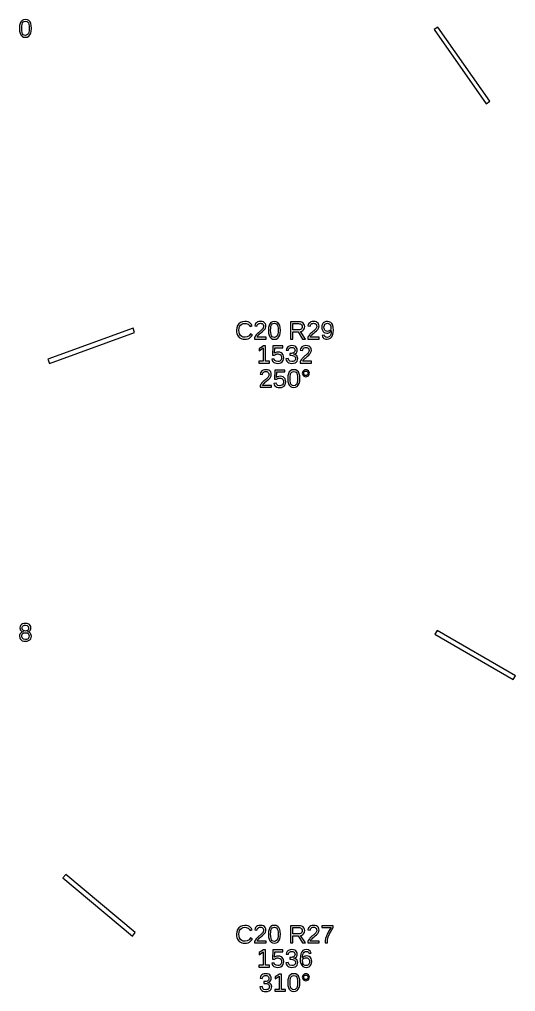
# Model space of a CAD drawing. Extents: x 194 to 2890, y 45 to 1503.
# Drawn here: x 2086.1 to 2250.4, y 1156 to 1478 of the extents above; entities that cross this region are included whole.
import ezdxf

# ---------------------------------------------------------------- set-up
doc = ezdxf.new("R2010")
doc.units = 0
doc.layers.get('0').update_dxf_attribs({"linetype": 'CONTINUOUS'})

msp = doc.modelspace()

# ---------------------------------------------------------------- linework, layer by layer
for points in [[(2088.72, 1472.13), (2089.22, 1472.39), (2089.61, 1472.81), (2089.89, 1473.39), (2090.06, 1474.12), (2090.12, 1475), (2090.07, 1475.89), (2089.9, 1476.63), (2089.64, 1477.21), (2089.26, 1477.62), (2088.76, 1477.87), (2088.14, 1477.95), (2087.51, 1477.87), (2087, 1477.62), (2086.62, 1477.21), (2086.35, 1476.64), (2086.19, 1475.9), (2086.14, 1475), (2086.19, 1474.11), (2086.36, 1473.38), (2086.63, 1472.8), (2087.02, 1472.38), (2087.51, 1472.13), (2088.12, 1472.05)], [(2087.73, 1472.71), (2087.41, 1472.9), (2087.18, 1473.21), (2087.01, 1473.66), (2086.91, 1474.26), (2086.88, 1475), (2086.91, 1475.76), (2087.01, 1476.36), (2087.17, 1476.81), (2087.41, 1477.11), (2087.73, 1477.29), (2088.14, 1477.36), (2088.54, 1477.29), (2088.86, 1477.11), (2089.09, 1476.8), (2089.25, 1476.35), (2089.34, 1475.75), (2089.37, 1475), (2089.34, 1474.27), (2089.24, 1473.68), (2089.07, 1473.23), (2088.83, 1472.91), (2088.52, 1472.71), (2088.13, 1472.65)], [(2241.82, 1450.86), (2224.61, 1475.43), (2223.39, 1474.57), (2240.59, 1450)], [(2161.31, 1372.09), (2161.81, 1372.22), (2162.26, 1372.44), (2162.66, 1372.73), (2162.99, 1373.11), (2163.26, 1373.56), (2162.62, 1373.88), (2162.15, 1373.22), (2161.55, 1372.82), (2160.81, 1372.69), (2160.23, 1372.76), (2159.73, 1372.97), (2159.32, 1373.33), (2159.01, 1373.8), (2158.83, 1374.37), (2158.77, 1375.02), (2158.83, 1375.68), (2159, 1376.24), (2159.3, 1376.7), (2159.7, 1377.04), (2160.19, 1377.25), (2160.78, 1377.32), (2161.16, 1377.29), (2161.51, 1377.2), (2161.83, 1377.05), (2162.09, 1376.85), (2162.31, 1376.59), (2162.47, 1376.29), (2163.2, 1376.53), (2162.97, 1376.96), (2162.67, 1377.31), (2162.3, 1377.59), (2161.86, 1377.79), (2161.35, 1377.91), (2160.77, 1377.95), (2159.96, 1377.86), (2159.28, 1377.6), (2158.72, 1377.17), (2158.31, 1376.59), (2158.06, 1375.87), (2157.98, 1375.02), (2158.02, 1374.44), (2158.13, 1373.91), (2158.31, 1373.44), (2158.56, 1373.03), (2158.89, 1372.68), (2159.27, 1372.41), (2159.72, 1372.21), (2160.22, 1372.09), (2160.77, 1372.05)], [(2167.79, 1372.75), (2164.8, 1372.75), (2164.9, 1372.95), (2165.03, 1373.14), (2165.2, 1373.35), (2165.4, 1373.56), (2165.65, 1373.79), (2165.94, 1374.04), (2166.45, 1374.46), (2166.83, 1374.8), (2167.09, 1375.06), (2167.28, 1375.28), (2167.43, 1375.5), (2167.55, 1375.72), (2167.63, 1375.94), (2167.68, 1376.16), (2167.7, 1376.38), (2167.65, 1376.84), (2167.49, 1377.23), (2167.23, 1377.54), (2166.88, 1377.77), (2166.43, 1377.9), (2165.9, 1377.95), (2165.41, 1377.9), (2164.98, 1377.77), (2164.61, 1377.54), (2164.32, 1377.24), (2164.13, 1376.88), (2164.02, 1376.45), (2164.77, 1376.38), (2164.84, 1376.66), (2164.96, 1376.9), (2165.13, 1377.09), (2165.35, 1377.23), (2165.61, 1377.32), (2165.9, 1377.35), (2166.2, 1377.32), (2166.46, 1377.23), (2166.67, 1377.09), (2166.82, 1376.89), (2166.92, 1376.65), (2166.95, 1376.35), (2166.93, 1376.13), (2166.87, 1375.92), (2166.79, 1375.73), (2166.67, 1375.55), (2166.53, 1375.37), (2166.36, 1375.2), (2166.18, 1375.03), (2165.99, 1374.86), (2165.78, 1374.69), (2165.56, 1374.52), (2165.35, 1374.34), (2165.13, 1374.15), (2164.91, 1373.94), (2164.7, 1373.72), (2164.5, 1373.49), (2164.31, 1373.23), (2164.14, 1372.95), (2163.99, 1372.65), (2163.99, 1372.13), (2167.79, 1372.13)], [(2171.12, 1372.13), (2171.62, 1372.39), (2172.01, 1372.81), (2172.29, 1373.39), (2172.46, 1374.12), (2172.52, 1375), (2172.46, 1375.89), (2172.3, 1376.63), (2172.03, 1377.21), (2171.65, 1377.62), (2171.16, 1377.87), (2170.54, 1377.95), (2169.91, 1377.87), (2169.4, 1377.62), (2169.02, 1377.21), (2168.75, 1376.64), (2168.59, 1375.9), (2168.53, 1375), (2168.59, 1374.11), (2168.75, 1373.38), (2169.03, 1372.8), (2169.42, 1372.38), (2169.91, 1372.13), (2170.51, 1372.05)], [(2176.62, 1374.51), (2178.4, 1374.51), (2179.89, 1372.13), (2180.79, 1372.13), (2179.16, 1374.6), (2179.57, 1374.71), (2179.91, 1374.9), (2180.19, 1375.15), (2180.4, 1375.46), (2180.52, 1375.82), (2180.56, 1376.22), (2180.5, 1376.7), (2180.33, 1377.1), (2180.03, 1377.43), (2179.63, 1377.67), (2179.14, 1377.82), (2178.54, 1377.86), (2175.84, 1377.86), (2175.84, 1372.13), (2176.62, 1372.13)], [(2185.39, 1372.75), (2182.4, 1372.75), (2182.5, 1372.95), (2182.63, 1373.14), (2182.8, 1373.35), (2183, 1373.56), (2183.25, 1373.79), (2183.54, 1374.04), (2184.05, 1374.46), (2184.43, 1374.8), (2184.7, 1375.06), (2184.88, 1375.28), (2185.03, 1375.5), (2185.15, 1375.72), (2185.23, 1375.94), (2185.28, 1376.16), (2185.3, 1376.38), (2185.25, 1376.84), (2185.09, 1377.23), (2184.84, 1377.54), (2184.48, 1377.77), (2184.04, 1377.9), (2183.5, 1377.95), (2183.01, 1377.9), (2182.58, 1377.77), (2182.21, 1377.54), (2181.92, 1377.24), (2181.73, 1376.88), (2181.63, 1376.45), (2182.38, 1376.38), (2182.44, 1376.66), (2182.56, 1376.9), (2182.73, 1377.09), (2182.95, 1377.23), (2183.21, 1377.32), (2183.5, 1377.35), (2183.81, 1377.32), (2184.06, 1377.23), (2184.27, 1377.09), (2184.43, 1376.89), (2184.52, 1376.65), (2184.55, 1376.35), (2184.53, 1376.13), (2184.48, 1375.92), (2184.39, 1375.73), (2184.27, 1375.55), (2184.13, 1375.37), (2183.97, 1375.2), (2183.79, 1375.03), (2183.59, 1374.86), (2183.38, 1374.69), (2183.17, 1374.52), (2182.95, 1374.34), (2182.73, 1374.15), (2182.51, 1373.94), (2182.3, 1373.72), (2182.1, 1373.49), (2181.91, 1373.23), (2181.74, 1372.95), (2181.59, 1372.65), (2181.59, 1372.13), (2185.39, 1372.13)], [(2188.59, 1372.14), (2189.1, 1372.4), (2189.51, 1372.84), (2189.81, 1373.45), (2189.99, 1374.21), (2190.05, 1375.11), (2190, 1375.98), (2189.83, 1376.69), (2189.56, 1377.24), (2189.18, 1377.64), (2188.7, 1377.87), (2188.11, 1377.95), (2187.55, 1377.89), (2187.09, 1377.72), (2186.71, 1377.44), (2186.43, 1377.05), (2186.26, 1376.58), (2186.2, 1376.02), (2186.25, 1375.48), (2186.41, 1375.01), (2186.66, 1374.62), (2187.01, 1374.32), (2187.42, 1374.15), (2187.9, 1374.09), (2188.21, 1374.11), (2188.5, 1374.19), (2188.77, 1374.31), (2189.01, 1374.47), (2189.19, 1374.67), (2189.33, 1374.9), (2189.28, 1374.23), (2189.16, 1373.67), (2188.96, 1373.23), (2188.7, 1372.9), (2188.38, 1372.71), (2187.99, 1372.64), (2187.55, 1372.72), (2187.22, 1372.96), (2187.02, 1373.36), (2186.32, 1373.25), (2186.46, 1372.86), (2186.65, 1372.56), (2186.9, 1372.33), (2187.2, 1372.18), (2187.56, 1372.08), (2187.97, 1372.05)], [(2124.26, 1374.3), (2123.74, 1375.7), (2095.55, 1365.44), (2096.07, 1364.03)], [(2170.13, 1372.71), (2169.81, 1372.9), (2169.57, 1373.21), (2169.41, 1373.66), (2169.31, 1374.26), (2169.27, 1375), (2169.31, 1375.76), (2169.4, 1376.36), (2169.57, 1376.81), (2169.81, 1377.11), (2170.13, 1377.29), (2170.54, 1377.36), (2170.94, 1377.29), (2171.25, 1377.11), (2171.49, 1376.8), (2171.64, 1376.35), (2171.74, 1375.75), (2171.77, 1375), (2171.74, 1374.27), (2171.64, 1373.68), (2171.47, 1373.23), (2171.23, 1372.91), (2170.92, 1372.71), (2170.52, 1372.65)], [(2176.62, 1375.13), (2176.62, 1377.24), (2178.46, 1377.24), (2178.85, 1377.21), (2179.18, 1377.13), (2179.44, 1376.98), (2179.63, 1376.78), (2179.74, 1376.52), (2179.78, 1376.22), (2179.74, 1375.9), (2179.63, 1375.63), (2179.44, 1375.41), (2179.19, 1375.25), (2178.87, 1375.16), (2178.49, 1375.13)], [(2187.75, 1374.71), (2187.48, 1374.83), (2187.25, 1375.03), (2187.08, 1375.3), (2186.98, 1375.63), (2186.95, 1376.02), (2186.98, 1376.4), (2187.08, 1376.73), (2187.25, 1377), (2187.48, 1377.2), (2187.76, 1377.32), (2188.08, 1377.36), (2188.42, 1377.31), (2188.7, 1377.17), (2188.94, 1376.93), (2189.11, 1376.62), (2189.22, 1376.25), (2189.25, 1375.82), (2189.24, 1375.6), (2189.18, 1375.4), (2189.1, 1375.22), (2188.98, 1375.06), (2188.84, 1374.92), (2188.67, 1374.81), (2188.48, 1374.73), (2188.28, 1374.68), (2188.08, 1374.67)], [(2168.96, 1364.75), (2167.56, 1364.75), (2167.56, 1369.86), (2166.89, 1369.86), (2165.53, 1368.93), (2165.53, 1368.24), (2166.83, 1369.16), (2166.83, 1364.75), (2165.37, 1364.75), (2165.37, 1364.13), (2168.96, 1364.13)], [(2172.21, 1364.11), (2172.7, 1364.28), (2173.11, 1364.57), (2173.41, 1364.96), (2173.59, 1365.44), (2173.65, 1366), (2173.59, 1366.5), (2173.43, 1366.93), (2173.15, 1367.29), (2172.77, 1367.57), (2172.32, 1367.73), (2171.8, 1367.79), (2171.35, 1367.75), (2170.96, 1367.63), (2170.61, 1367.42), (2170.72, 1369.24), (2173.32, 1369.24), (2173.32, 1369.86), (2170.06, 1369.86), (2169.87, 1366.78), (2170.58, 1366.78), (2170.75, 1366.92), (2170.92, 1367.02), (2171.09, 1367.1), (2171.27, 1367.15), (2171.45, 1367.18), (2171.65, 1367.19), (2172, 1367.15), (2172.3, 1367.04), (2172.55, 1366.86), (2172.74, 1366.61), (2172.85, 1366.32), (2172.89, 1365.98), (2172.85, 1365.6), (2172.74, 1365.27), (2172.56, 1365), (2172.3, 1364.81), (2172, 1364.69), (2171.63, 1364.65), (2171.07, 1364.74), (2170.68, 1365.03), (2170.44, 1365.5), (2169.7, 1365.41), (2169.83, 1365.01), (2170.03, 1364.67), (2170.32, 1364.4), (2170.68, 1364.21), (2171.12, 1364.09), (2171.62, 1364.05)], [(2176.9, 1364.1), (2177.38, 1364.24), (2177.76, 1364.49), (2178.04, 1364.82), (2178.21, 1365.23), (2178.27, 1365.71), (2178.23, 1366.06), (2178.11, 1366.36), (2177.91, 1366.63), (2177.64, 1366.83), (2177.31, 1366.98), (2176.91, 1367.06), (2176.91, 1367.07), (2177.27, 1367.18), (2177.57, 1367.33), (2177.8, 1367.54), (2177.97, 1367.79), (2178.08, 1368.09), (2178.11, 1368.43), (2178.06, 1368.87), (2177.9, 1369.25), (2177.63, 1369.55), (2177.27, 1369.77), (2176.82, 1369.91), (2176.29, 1369.95), (2175.8, 1369.91), (2175.37, 1369.77), (2175, 1369.56), (2174.71, 1369.26), (2174.52, 1368.89), (2174.42, 1368.46), (2175.15, 1368.4), (2175.21, 1368.68), (2175.33, 1368.91), (2175.5, 1369.1), (2175.72, 1369.24), (2175.98, 1369.32), (2176.28, 1369.35), (2176.61, 1369.32), (2176.88, 1369.23), (2177.09, 1369.08), (2177.24, 1368.88), (2177.33, 1368.64), (2177.36, 1368.35), (2177.32, 1368.07), (2177.21, 1367.83), (2177.03, 1367.63), (2176.77, 1367.48), (2176.46, 1367.4), (2176.09, 1367.37), (2175.69, 1367.37), (2175.69, 1366.73), (2176.11, 1366.73), (2176.53, 1366.7), (2176.87, 1366.61), (2177.15, 1366.47), (2177.35, 1366.27), (2177.47, 1366.03), (2177.51, 1365.74), (2177.47, 1365.41), (2177.37, 1365.14), (2177.19, 1364.93), (2176.96, 1364.78), (2176.67, 1364.69), (2176.32, 1364.66), (2175.69, 1364.77), (2175.28, 1365.11), (2175.07, 1365.67), (2174.32, 1365.6), (2174.43, 1365.13), (2174.63, 1364.75), (2174.93, 1364.44), (2175.32, 1364.22), (2175.78, 1364.09), (2176.32, 1364.05)], [(2182.85, 1364.75), (2179.86, 1364.75), (2179.96, 1364.95), (2180.09, 1365.14), (2180.26, 1365.35), (2180.46, 1365.56), (2180.71, 1365.79), (2181, 1366.04), (2181.51, 1366.46), (2181.89, 1366.8), (2182.15, 1367.06), (2182.34, 1367.28), (2182.49, 1367.5), (2182.61, 1367.72), (2182.69, 1367.94), (2182.74, 1368.16), (2182.76, 1368.38), (2182.71, 1368.84), (2182.55, 1369.23), (2182.29, 1369.54), (2181.94, 1369.77), (2181.5, 1369.9), (2180.96, 1369.95), (2180.47, 1369.9), (2180.04, 1369.77), (2179.67, 1369.54), (2179.38, 1369.24), (2179.19, 1368.88), (2179.09, 1368.45), (2179.83, 1368.38), (2179.9, 1368.66), (2180.02, 1368.9), (2180.19, 1369.09), (2180.41, 1369.23), (2180.67, 1369.32), (2180.96, 1369.35), (2181.27, 1369.32), (2181.52, 1369.23), (2181.73, 1369.09), (2181.88, 1368.89), (2181.98, 1368.65), (2182.01, 1368.35), (2181.99, 1368.13), (2181.94, 1367.92), (2181.85, 1367.73), (2181.73, 1367.55), (2181.59, 1367.37), (2181.43, 1367.2), (2181.25, 1367.03), (2181.05, 1366.86), (2180.84, 1366.69), (2180.63, 1366.52), (2180.41, 1366.34), (2180.19, 1366.15), (2179.97, 1365.94), (2179.76, 1365.72), (2179.56, 1365.49), (2179.37, 1365.23), (2179.2, 1364.95), (2179.05, 1364.65), (2179.05, 1364.13), (2182.85, 1364.13)], [(2169.6, 1356.75), (2166.61, 1356.75), (2166.71, 1356.95), (2166.84, 1357.14), (2167.01, 1357.35), (2167.21, 1357.56), (2167.46, 1357.79), (2167.75, 1358.04), (2168.26, 1358.46), (2168.64, 1358.8), (2168.9, 1359.06), (2169.09, 1359.28), (2169.24, 1359.5), (2169.36, 1359.72), (2169.44, 1359.94), (2169.49, 1360.16), (2169.51, 1360.38), (2169.46, 1360.84), (2169.3, 1361.23), (2169.04, 1361.54), (2168.69, 1361.77), (2168.24, 1361.9), (2167.71, 1361.95), (2167.21, 1361.9), (2166.78, 1361.77), (2166.42, 1361.54), (2166.13, 1361.24), (2165.93, 1360.88), (2165.83, 1360.45), (2166.58, 1360.38), (2166.65, 1360.66), (2166.76, 1360.9), (2166.94, 1361.09), (2167.16, 1361.23), (2167.42, 1361.32), (2167.71, 1361.35), (2168.01, 1361.32), (2168.27, 1361.23), (2168.48, 1361.09), (2168.63, 1360.89), (2168.72, 1360.65), (2168.75, 1360.35), (2168.74, 1360.13), (2168.68, 1359.92), (2168.59, 1359.73), (2168.48, 1359.55), (2168.34, 1359.37), (2168.17, 1359.2), (2167.99, 1359.03), (2167.8, 1358.86), (2167.59, 1358.69), (2167.37, 1358.52), (2167.16, 1358.34), (2166.94, 1358.15), (2166.72, 1357.94), (2166.51, 1357.72), (2166.31, 1357.49), (2166.12, 1357.23), (2165.95, 1356.95), (2165.8, 1356.65), (2165.8, 1356.13), (2169.6, 1356.13)], [(2172.86, 1356.11), (2173.36, 1356.28), (2173.76, 1356.57), (2174.06, 1356.96), (2174.24, 1357.44), (2174.3, 1358), (2174.25, 1358.5), (2174.08, 1358.93), (2173.8, 1359.29), (2173.43, 1359.57), (2172.98, 1359.73), (2172.45, 1359.79), (2172, 1359.75), (2171.61, 1359.63), (2171.27, 1359.42), (2171.38, 1361.24), (2173.97, 1361.24), (2173.97, 1361.86), (2170.71, 1361.86), (2170.52, 1358.78), (2171.23, 1358.78), (2171.4, 1358.92), (2171.57, 1359.02), (2171.75, 1359.1), (2171.92, 1359.15), (2172.11, 1359.18), (2172.3, 1359.19), (2172.65, 1359.15), (2172.95, 1359.04), (2173.2, 1358.86), (2173.39, 1358.61), (2173.5, 1358.32), (2173.54, 1357.98), (2173.5, 1357.6), (2173.39, 1357.27), (2173.21, 1357), (2172.96, 1356.81), (2172.65, 1356.69), (2172.28, 1356.65), (2171.72, 1356.74), (2171.33, 1357.03), (2171.09, 1357.5), (2170.35, 1357.41), (2170.48, 1357.01), (2170.68, 1356.67), (2170.97, 1356.4), (2171.34, 1356.21), (2171.77, 1356.09), (2172.27, 1356.05)], [(2177.56, 1356.13), (2178.06, 1356.39), (2178.45, 1356.81), (2178.73, 1357.39), (2178.9, 1358.12), (2178.96, 1359), (2178.91, 1359.89), (2178.75, 1360.63), (2178.48, 1361.21), (2178.1, 1361.62), (2177.6, 1361.87), (2176.98, 1361.95), (2176.35, 1361.87), (2175.84, 1361.62), (2175.46, 1361.21), (2175.19, 1360.64), (2175.03, 1359.9), (2174.98, 1359), (2175.03, 1358.11), (2175.2, 1357.38), (2175.47, 1356.8), (2175.86, 1356.38), (2176.35, 1356.13), (2176.96, 1356.05)], [(2181.25, 1359.67), (2181.53, 1359.78), (2181.77, 1359.97), (2181.96, 1360.21), (2182.08, 1360.48), (2182.12, 1360.79), (2182.08, 1361.1), (2181.97, 1361.37), (2181.78, 1361.61), (2181.53, 1361.8), (2181.26, 1361.91), (2180.95, 1361.95), (2180.64, 1361.91), (2180.36, 1361.8), (2180.12, 1361.61), (2179.93, 1361.37), (2179.82, 1361.09), (2179.78, 1360.79), (2179.82, 1360.49), (2179.93, 1360.22), (2180.13, 1359.97), (2180.37, 1359.78), (2180.64, 1359.67), (2180.95, 1359.63)], [(2176.57, 1356.71), (2176.25, 1356.9), (2176.02, 1357.21), (2175.85, 1357.66), (2175.75, 1358.26), (2175.72, 1359), (2175.75, 1359.76), (2175.85, 1360.36), (2176.01, 1360.81), (2176.25, 1361.11), (2176.57, 1361.29), (2176.98, 1361.36), (2177.38, 1361.29), (2177.7, 1361.11), (2177.93, 1360.8), (2178.09, 1360.35), (2178.18, 1359.75), (2178.22, 1359), (2178.18, 1358.27), (2178.08, 1357.68), (2177.91, 1357.23), (2177.68, 1356.91), (2177.36, 1356.71), (2176.97, 1356.65)], [(2180.76, 1360.08), (2180.59, 1360.15), (2180.44, 1360.27), (2180.32, 1360.43), (2180.25, 1360.6), (2180.23, 1360.79), (2180.25, 1360.98), (2180.32, 1361.15), (2180.44, 1361.31), (2180.59, 1361.43), (2180.76, 1361.5), (2180.95, 1361.52), (2181.14, 1361.5), (2181.31, 1361.43), (2181.46, 1361.31), (2181.58, 1361.16), (2181.65, 1360.99), (2181.67, 1360.79), (2181.65, 1360.6), (2181.58, 1360.42), (2181.46, 1360.27), (2181.31, 1360.15), (2181.14, 1360.08), (2180.95, 1360.06)], [(2088.71, 1272.1), (2089.19, 1272.25), (2089.58, 1272.49), (2089.86, 1272.83), (2090.03, 1273.24), (2090.08, 1273.73), (2090.05, 1274.09), (2089.95, 1274.4), (2089.78, 1274.67), (2089.55, 1274.89), (2089.26, 1275.05), (2088.92, 1275.14), (2088.92, 1275.15), (2089.22, 1275.25), (2089.46, 1275.4), (2089.67, 1275.61), (2089.82, 1275.87), (2089.91, 1276.16), (2089.94, 1276.47), (2089.89, 1276.89), (2089.72, 1277.25), (2089.45, 1277.55), (2089.08, 1277.77), (2088.64, 1277.91), (2088.11, 1277.95), (2087.6, 1277.9), (2087.16, 1277.77), (2086.8, 1277.54), (2086.52, 1277.24), (2086.36, 1276.89), (2086.31, 1276.48), (2086.34, 1276.17), (2086.43, 1275.88), (2086.58, 1275.62), (2086.78, 1275.41), (2087.03, 1275.25), (2087.32, 1275.15), (2087.32, 1275.13), (2087, 1275.04), (2086.73, 1274.89), (2086.49, 1274.67), (2086.32, 1274.39), (2086.21, 1274.08), (2086.17, 1273.72), (2086.23, 1273.23), (2086.4, 1272.82), (2086.69, 1272.49), (2087.08, 1272.24), (2087.56, 1272.1), (2088.13, 1272.05)], [(2087.47, 1272.73), (2087.06, 1273.13), (2086.93, 1273.78), (2086.96, 1274.1), (2087.07, 1274.36), (2087.24, 1274.58), (2087.48, 1274.74), (2087.77, 1274.84), (2088.11, 1274.87), (2088.47, 1274.84), (2088.76, 1274.75), (2089, 1274.6), (2089.18, 1274.39), (2089.29, 1274.13), (2089.32, 1273.8), (2089.29, 1273.42), (2089.19, 1273.12), (2089.03, 1272.89), (2088.8, 1272.73), (2088.5, 1272.63), (2088.14, 1272.6)], [(2087.81, 1275.45), (2087.55, 1275.54), (2087.33, 1275.68), (2087.18, 1275.88), (2087.09, 1276.13), (2087.06, 1276.43), (2087.09, 1276.73), (2087.18, 1276.97), (2087.33, 1277.16), (2087.53, 1277.3), (2087.8, 1277.38), (2088.11, 1277.4), (2088.71, 1277.3), (2089.06, 1276.97), (2089.18, 1276.43), (2089.15, 1276.11), (2089.06, 1275.85), (2088.91, 1275.66), (2088.7, 1275.53), (2088.44, 1275.45), (2088.12, 1275.42)], [(2250.36, 1260.65), (2224.38, 1275.65), (2223.62, 1274.35), (2249.61, 1259.35)], [(2124.48, 1175.57), (2101.5, 1194.86), (2100.54, 1193.71), (2123.52, 1174.43)], [(2161.31, 1172.09), (2161.81, 1172.22), (2162.26, 1172.44), (2162.66, 1172.73), (2162.99, 1173.11), (2163.26, 1173.56), (2162.62, 1173.88), (2162.15, 1173.22), (2161.55, 1172.82), (2160.81, 1172.69), (2160.23, 1172.76), (2159.73, 1172.97), (2159.32, 1173.33), (2159.01, 1173.8), (2158.83, 1174.37), (2158.77, 1175.02), (2158.83, 1175.68), (2159, 1176.24), (2159.3, 1176.7), (2159.7, 1177.04), (2160.19, 1177.25), (2160.78, 1177.32), (2161.16, 1177.29), (2161.51, 1177.2), (2161.83, 1177.05), (2162.09, 1176.85), (2162.31, 1176.59), (2162.47, 1176.29), (2163.2, 1176.53), (2162.97, 1176.96), (2162.67, 1177.31), (2162.3, 1177.59), (2161.86, 1177.79), (2161.35, 1177.91), (2160.77, 1177.95), (2159.96, 1177.86), (2159.28, 1177.6), (2158.72, 1177.17), (2158.31, 1176.59), (2158.06, 1175.87), (2157.98, 1175.02), (2158.02, 1174.44), (2158.13, 1173.91), (2158.31, 1173.44), (2158.56, 1173.03), (2158.89, 1172.68), (2159.27, 1172.41), (2159.72, 1172.21), (2160.22, 1172.09), (2160.77, 1172.05)], [(2167.79, 1172.75), (2164.8, 1172.75), (2164.9, 1172.95), (2165.03, 1173.14), (2165.2, 1173.35), (2165.4, 1173.56), (2165.65, 1173.79), (2165.94, 1174.04), (2166.45, 1174.46), (2166.83, 1174.8), (2167.09, 1175.06), (2167.28, 1175.28), (2167.43, 1175.5), (2167.55, 1175.72), (2167.63, 1175.94), (2167.68, 1176.16), (2167.7, 1176.38), (2167.65, 1176.84), (2167.49, 1177.23), (2167.23, 1177.54), (2166.88, 1177.77), (2166.43, 1177.9), (2165.9, 1177.95), (2165.41, 1177.9), (2164.98, 1177.77), (2164.61, 1177.54), (2164.32, 1177.24), (2164.13, 1176.88), (2164.02, 1176.45), (2164.77, 1176.38), (2164.84, 1176.66), (2164.96, 1176.9), (2165.13, 1177.09), (2165.35, 1177.23), (2165.61, 1177.32), (2165.9, 1177.35), (2166.2, 1177.32), (2166.46, 1177.23), (2166.67, 1177.09), (2166.82, 1176.89), (2166.92, 1176.65), (2166.95, 1176.35), (2166.93, 1176.13), (2166.87, 1175.92), (2166.79, 1175.73), (2166.67, 1175.55), (2166.53, 1175.37), (2166.36, 1175.2), (2166.18, 1175.03), (2165.99, 1174.86), (2165.78, 1174.69), (2165.56, 1174.52), (2165.35, 1174.34), (2165.13, 1174.15), (2164.91, 1173.94), (2164.7, 1173.72), (2164.5, 1173.49), (2164.31, 1173.23), (2164.14, 1172.95), (2163.99, 1172.65), (2163.99, 1172.13), (2167.79, 1172.13)], [(2171.12, 1172.13), (2171.62, 1172.39), (2172.01, 1172.81), (2172.29, 1173.39), (2172.46, 1174.12), (2172.52, 1175), (2172.46, 1175.89), (2172.3, 1176.63), (2172.03, 1177.21), (2171.65, 1177.62), (2171.16, 1177.87), (2170.54, 1177.95), (2169.91, 1177.87), (2169.4, 1177.62), (2169.02, 1177.21), (2168.75, 1176.64), (2168.59, 1175.9), (2168.53, 1175), (2168.59, 1174.11), (2168.75, 1173.38), (2169.03, 1172.8), (2169.42, 1172.38), (2169.91, 1172.13), (2170.51, 1172.05)], [(2170.13, 1172.71), (2169.81, 1172.9), (2169.57, 1173.21), (2169.41, 1173.66), (2169.31, 1174.26), (2169.27, 1175), (2169.31, 1175.76), (2169.4, 1176.36), (2169.57, 1176.81), (2169.81, 1177.11), (2170.13, 1177.29), (2170.54, 1177.36), (2170.94, 1177.29), (2171.25, 1177.11), (2171.49, 1176.8), (2171.64, 1176.35), (2171.74, 1175.75), (2171.77, 1175), (2171.74, 1174.27), (2171.64, 1173.68), (2171.47, 1173.23), (2171.23, 1172.91), (2170.92, 1172.71), (2170.52, 1172.65)], [(2176.62, 1174.51), (2178.4, 1174.51), (2179.89, 1172.13), (2180.79, 1172.13), (2179.16, 1174.6), (2179.57, 1174.71), (2179.91, 1174.9), (2180.19, 1175.15), (2180.4, 1175.46), (2180.52, 1175.82), (2180.56, 1176.22), (2180.5, 1176.7), (2180.33, 1177.1), (2180.03, 1177.43), (2179.63, 1177.67), (2179.14, 1177.82), (2178.54, 1177.86), (2175.84, 1177.86), (2175.84, 1172.13), (2176.62, 1172.13)], [(2176.62, 1175.13), (2176.62, 1177.24), (2178.46, 1177.24), (2178.85, 1177.21), (2179.18, 1177.13), (2179.44, 1176.98), (2179.63, 1176.78), (2179.74, 1176.52), (2179.78, 1176.22), (2179.74, 1175.9), (2179.63, 1175.63), (2179.44, 1175.41), (2179.19, 1175.25), (2178.87, 1175.16), (2178.49, 1175.13)], [(2185.39, 1172.75), (2182.4, 1172.75), (2182.5, 1172.95), (2182.63, 1173.14), (2182.8, 1173.35), (2183, 1173.56), (2183.25, 1173.79), (2183.54, 1174.04), (2184.05, 1174.46), (2184.43, 1174.8), (2184.7, 1175.06), (2184.88, 1175.28), (2185.03, 1175.5), (2185.15, 1175.72), (2185.23, 1175.94), (2185.28, 1176.16), (2185.3, 1176.38), (2185.25, 1176.84), (2185.09, 1177.23), (2184.84, 1177.54), (2184.48, 1177.77), (2184.04, 1177.9), (2183.5, 1177.95), (2183.01, 1177.9), (2182.58, 1177.77), (2182.21, 1177.54), (2181.92, 1177.24), (2181.73, 1176.88), (2181.63, 1176.45), (2182.38, 1176.38), (2182.44, 1176.66), (2182.56, 1176.9), (2182.73, 1177.09), (2182.95, 1177.23), (2183.21, 1177.32), (2183.5, 1177.35), (2183.81, 1177.32), (2184.06, 1177.23), (2184.27, 1177.09), (2184.43, 1176.89), (2184.52, 1176.65), (2184.55, 1176.35), (2184.53, 1176.13), (2184.48, 1175.92), (2184.39, 1175.73), (2184.27, 1175.55), (2184.13, 1175.37), (2183.97, 1175.2), (2183.79, 1175.03), (2183.59, 1174.86), (2183.38, 1174.69), (2183.17, 1174.52), (2182.95, 1174.34), (2182.73, 1174.15), (2182.51, 1173.94), (2182.3, 1173.72), (2182.1, 1173.49), (2181.91, 1173.23), (2181.74, 1172.95), (2181.59, 1172.65), (2181.59, 1172.13), (2185.39, 1172.13)], [(2188.08, 1172.65), (2188.14, 1173.17), (2188.24, 1173.67), (2188.38, 1174.16), (2188.56, 1174.66), (2188.78, 1175.17), (2189.08, 1175.74), (2189.5, 1176.44), (2190.03, 1177.27), (2190.03, 1177.86), (2186.24, 1177.86), (2186.24, 1177.24), (2189.32, 1177.24), (2188.66, 1176.23), (2188.14, 1175.3), (2187.76, 1174.44), (2187.5, 1173.65), (2187.35, 1172.88), (2187.3, 1172.13), (2188.06, 1172.13)], [(2168.96, 1164.75), (2167.56, 1164.75), (2167.56, 1169.86), (2166.89, 1169.86), (2165.53, 1168.93), (2165.53, 1168.24), (2166.83, 1169.16), (2166.83, 1164.75), (2165.37, 1164.75), (2165.37, 1164.13), (2168.96, 1164.13)], [(2172.21, 1164.11), (2172.7, 1164.28), (2173.11, 1164.57), (2173.41, 1164.96), (2173.59, 1165.44), (2173.65, 1166), (2173.59, 1166.5), (2173.43, 1166.93), (2173.15, 1167.29), (2172.77, 1167.57), (2172.32, 1167.73), (2171.8, 1167.79), (2171.35, 1167.75), (2170.96, 1167.63), (2170.61, 1167.42), (2170.72, 1169.24), (2173.32, 1169.24), (2173.32, 1169.86), (2170.06, 1169.86), (2169.87, 1166.78), (2170.58, 1166.78), (2170.75, 1166.92), (2170.92, 1167.02), (2171.09, 1167.1), (2171.27, 1167.15), (2171.45, 1167.18), (2171.65, 1167.19), (2172, 1167.15), (2172.3, 1167.04), (2172.55, 1166.86), (2172.74, 1166.61), (2172.85, 1166.32), (2172.89, 1165.98), (2172.85, 1165.6), (2172.74, 1165.27), (2172.56, 1165), (2172.3, 1164.81), (2172, 1164.69), (2171.63, 1164.65), (2171.07, 1164.74), (2170.68, 1165.03), (2170.44, 1165.5), (2169.7, 1165.41), (2169.83, 1165.01), (2170.03, 1164.67), (2170.32, 1164.4), (2170.68, 1164.21), (2171.12, 1164.09), (2171.62, 1164.05)], [(2176.9, 1164.1), (2177.38, 1164.24), (2177.76, 1164.49), (2178.04, 1164.82), (2178.21, 1165.23), (2178.27, 1165.71), (2178.23, 1166.06), (2178.11, 1166.36), (2177.91, 1166.63), (2177.64, 1166.83), (2177.31, 1166.98), (2176.91, 1167.06), (2176.91, 1167.07), (2177.27, 1167.18), (2177.57, 1167.33), (2177.8, 1167.54), (2177.97, 1167.79), (2178.08, 1168.09), (2178.11, 1168.43), (2178.06, 1168.87), (2177.9, 1169.25), (2177.63, 1169.55), (2177.27, 1169.77), (2176.82, 1169.91), (2176.29, 1169.95), (2175.8, 1169.91), (2175.37, 1169.77), (2175, 1169.56), (2174.71, 1169.26), (2174.52, 1168.89), (2174.42, 1168.46), (2175.15, 1168.4), (2175.21, 1168.68), (2175.33, 1168.91), (2175.5, 1169.1), (2175.72, 1169.24), (2175.98, 1169.32), (2176.28, 1169.35), (2176.61, 1169.32), (2176.88, 1169.23), (2177.09, 1169.08), (2177.24, 1168.88), (2177.33, 1168.64), (2177.36, 1168.35), (2177.32, 1168.07), (2177.21, 1167.83), (2177.03, 1167.63), (2176.77, 1167.48), (2176.46, 1167.4), (2176.09, 1167.37), (2175.69, 1167.37), (2175.69, 1166.73), (2176.11, 1166.73), (2176.53, 1166.7), (2176.87, 1166.61), (2177.15, 1166.47), (2177.35, 1166.27), (2177.47, 1166.03), (2177.51, 1165.74), (2177.47, 1165.41), (2177.37, 1165.14), (2177.19, 1164.93), (2176.96, 1164.78), (2176.67, 1164.69), (2176.32, 1164.66), (2175.69, 1164.77), (2175.28, 1165.11), (2175.07, 1165.67), (2174.32, 1165.6), (2174.43, 1165.13), (2174.63, 1164.75), (2174.93, 1164.44), (2175.32, 1164.22), (2175.78, 1164.09), (2176.32, 1164.05)], [(2181.59, 1164.11), (2182.04, 1164.28), (2182.41, 1164.57), (2182.68, 1164.97), (2182.85, 1165.44), (2182.9, 1166.01), (2182.85, 1166.53), (2182.7, 1166.97), (2182.44, 1167.34), (2182.09, 1167.62), (2181.67, 1167.78), (2181.18, 1167.84), (2180.88, 1167.82), (2180.6, 1167.75), (2180.35, 1167.64), (2180.12, 1167.5), (2179.94, 1167.31), (2179.79, 1167.08), (2179.82, 1167.76), (2179.94, 1168.32), (2180.13, 1168.77), (2180.39, 1169.1), (2180.71, 1169.29), (2181.1, 1169.36), (2181.53, 1169.28), (2181.84, 1169.04), (2182.04, 1168.66), (2182.74, 1168.78), (2182.41, 1169.43), (2181.87, 1169.82), (2181.11, 1169.95), (2180.5, 1169.86), (2180, 1169.6), (2179.59, 1169.15), (2179.29, 1168.54), (2179.12, 1167.78), (2179.06, 1166.87), (2179.11, 1166.02), (2179.29, 1165.32), (2179.57, 1164.77), (2179.96, 1164.37), (2180.46, 1164.13), (2181.05, 1164.05)], [(2180.71, 1164.69), (2180.43, 1164.83), (2180.19, 1165.06), (2180, 1165.37), (2179.9, 1165.73), (2179.86, 1166.15), (2179.89, 1166.47), (2180, 1166.75), (2180.17, 1166.97), (2180.41, 1167.14), (2180.68, 1167.24), (2181, 1167.27), (2181.34, 1167.24), (2181.62, 1167.12), (2181.85, 1166.93), (2182.02, 1166.68), (2182.12, 1166.36), (2182.16, 1165.97), (2182.12, 1165.59), (2182.02, 1165.26), (2181.86, 1165), (2181.63, 1164.8), (2181.35, 1164.68), (2181.03, 1164.64)], [(2168.28, 1156.1), (2168.76, 1156.24), (2169.15, 1156.49), (2169.43, 1156.82), (2169.59, 1157.23), (2169.65, 1157.71), (2169.61, 1158.06), (2169.49, 1158.36), (2169.29, 1158.63), (2169.02, 1158.83), (2168.69, 1158.98), (2168.29, 1159.06), (2168.29, 1159.07), (2168.65, 1159.18), (2168.95, 1159.33), (2169.18, 1159.54), (2169.35, 1159.79), (2169.46, 1160.09), (2169.49, 1160.43), (2169.44, 1160.87), (2169.28, 1161.25), (2169.01, 1161.55), (2168.65, 1161.77), (2168.2, 1161.91), (2167.67, 1161.95), (2167.18, 1161.91), (2166.75, 1161.77), (2166.38, 1161.56), (2166.09, 1161.26), (2165.9, 1160.89), (2165.8, 1160.46), (2166.53, 1160.4), (2166.59, 1160.68), (2166.71, 1160.91), (2166.88, 1161.1), (2167.1, 1161.24), (2167.36, 1161.32), (2167.66, 1161.35), (2167.99, 1161.32), (2168.26, 1161.23), (2168.47, 1161.08), (2168.62, 1160.88), (2168.71, 1160.64), (2168.74, 1160.35), (2168.7, 1160.07), (2168.59, 1159.83), (2168.41, 1159.63), (2168.16, 1159.48), (2167.84, 1159.4), (2167.47, 1159.37), (2167.07, 1159.37), (2167.07, 1158.73), (2167.49, 1158.73), (2167.91, 1158.7), (2168.25, 1158.61), (2168.53, 1158.47), (2168.73, 1158.27), (2168.85, 1158.03), (2168.89, 1157.74), (2168.85, 1157.41), (2168.75, 1157.14), (2168.57, 1156.93), (2168.34, 1156.78), (2168.05, 1156.69), (2167.71, 1156.66), (2167.08, 1156.77), (2166.66, 1157.11), (2166.46, 1157.67), (2165.7, 1157.6), (2165.81, 1157.13), (2166.02, 1156.75), (2166.32, 1156.44), (2166.7, 1156.22), (2167.16, 1156.09), (2167.71, 1156.05)], [(2174.24, 1156.75), (2172.85, 1156.75), (2172.85, 1161.86), (2172.17, 1161.86), (2170.82, 1160.93), (2170.82, 1160.24), (2172.11, 1161.16), (2172.11, 1156.75), (2170.65, 1156.75), (2170.65, 1156.13), (2174.24, 1156.13)], [(2177.56, 1156.13), (2178.06, 1156.39), (2178.45, 1156.81), (2178.73, 1157.39), (2178.9, 1158.12), (2178.96, 1159), (2178.91, 1159.89), (2178.75, 1160.63), (2178.48, 1161.21), (2178.1, 1161.62), (2177.6, 1161.87), (2176.98, 1161.95), (2176.35, 1161.87), (2175.84, 1161.62), (2175.46, 1161.21), (2175.19, 1160.64), (2175.03, 1159.9), (2174.98, 1159), (2175.03, 1158.11), (2175.2, 1157.38), (2175.47, 1156.8), (2175.86, 1156.38), (2176.35, 1156.13), (2176.96, 1156.05)], [(2176.57, 1156.71), (2176.25, 1156.9), (2176.02, 1157.21), (2175.85, 1157.66), (2175.75, 1158.26), (2175.72, 1159), (2175.75, 1159.76), (2175.85, 1160.36), (2176.01, 1160.81), (2176.25, 1161.11), (2176.57, 1161.29), (2176.98, 1161.36), (2177.38, 1161.29), (2177.7, 1161.11), (2177.93, 1160.8), (2178.09, 1160.35), (2178.18, 1159.75), (2178.22, 1159), (2178.18, 1158.27), (2178.08, 1157.68), (2177.91, 1157.23), (2177.68, 1156.91), (2177.36, 1156.71), (2176.97, 1156.65)], [(2181.25, 1159.67), (2181.53, 1159.78), (2181.77, 1159.97), (2181.96, 1160.21), (2182.08, 1160.48), (2182.12, 1160.79), (2182.08, 1161.1), (2181.97, 1161.37), (2181.78, 1161.61), (2181.53, 1161.8), (2181.26, 1161.91), (2180.95, 1161.95), (2180.64, 1161.91), (2180.36, 1161.8), (2180.12, 1161.61), (2179.93, 1161.37), (2179.82, 1161.09), (2179.78, 1160.79), (2179.82, 1160.49), (2179.93, 1160.22), (2180.13, 1159.97), (2180.37, 1159.78), (2180.64, 1159.67), (2180.95, 1159.63)], [(2180.76, 1160.08), (2180.59, 1160.15), (2180.44, 1160.27), (2180.32, 1160.43), (2180.25, 1160.6), (2180.23, 1160.79), (2180.25, 1160.98), (2180.32, 1161.15), (2180.44, 1161.31), (2180.59, 1161.43), (2180.76, 1161.5), (2180.95, 1161.52), (2181.14, 1161.5), (2181.31, 1161.43), (2181.46, 1161.31), (2181.58, 1161.16), (2181.65, 1160.99), (2181.67, 1160.79), (2181.65, 1160.6), (2181.58, 1160.42), (2181.46, 1160.27), (2181.31, 1160.15), (2181.14, 1160.08), (2180.95, 1160.06)]]:
    msp.add_lwpolyline(points, close=True)

doc.saveas('drawing.dxf')
